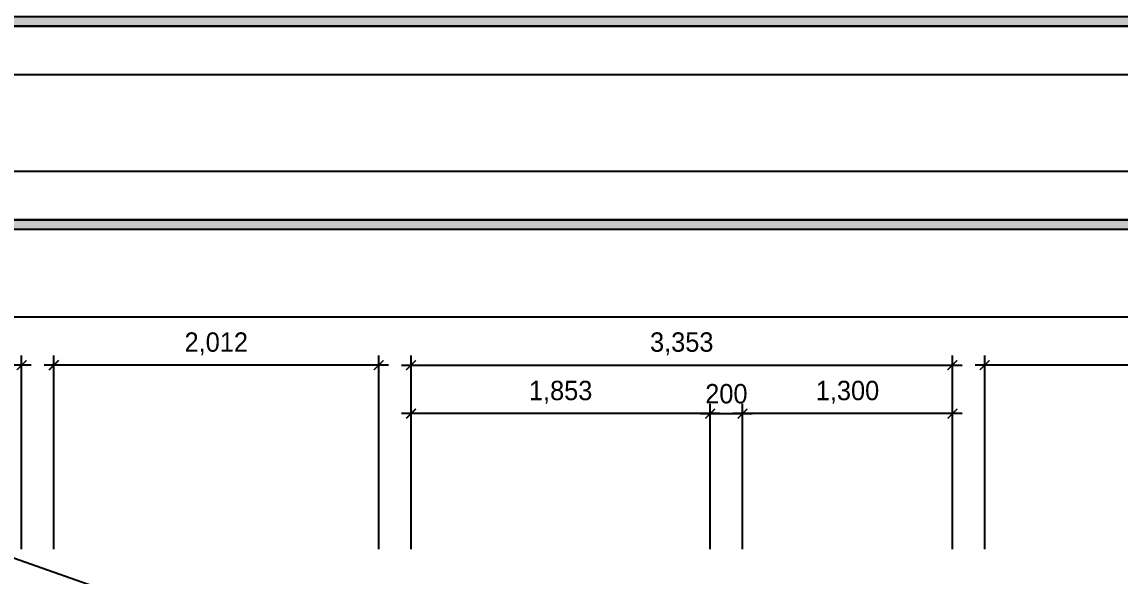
# Model space of a CAD drawing. Header units: millimetres. Extents: x 118028 to 193504, y 42792 to 96100.
# Drawn here: x 148809 to 155609, y 74575 to 78006 of the extents above; entities that cross this region are included whole.
import ezdxf
from ezdxf.enums import TextEntityAlignment as Align

# ---------------------------------------------------------------- set-up
doc = ezdxf.new("R2010")
doc.units = ezdxf.units.MM
doc.header["$LTSCALE"] = 30
doc.header["$PDMODE"] = 3
doc.layers.get('DEFPOINTS').update_dxf_attribs({"color": 248})
for name, color, linetype in [('07-DIM WAL', 5, 'Continuous'), ('FORM(YOURNAME)-1', 1, 'Continuous'), ('FORM(YOURNAME)-11', 1, 'Continuous')]:
    doc.layers.add(name, color=color, linetype=linetype)
doc.styles.add('HY 울릉도 L', font='')
doc.styles.add('YOURNAME', font='HY울릉도M.TTF')
doc.styles.get('HY 울릉도 L').set_extended_font_data('HY울릉도L')
doc.dimstyles.new('60', dxfattribs={"dimscale": 60, "dimtxt": 2, "dimasz": 1, "dimexe": 1, "dimexo": 1, "dimgap": 1, "dimtad": 1, "dimdec": 0, "dimrnd": 0.05, "dimdsep": 46, "dimlunit": 6, "dimtxsty": 'HY 울릉도 L', "dimblk": 'ARCHTICK', "dimcen": 2.5, "dimdle": 1, "dimclrd": 133, "dimclre": 133, "dimclrt": 30, "dimadec": 0, "dimazin": 0, "dimtfac": 1, "dimtdec": 0, "dimtix": 1, "dimtmove": 2, "dimatfit": 3, "dimldrblk": 'ARCHTICK', "dimfxl": 1, "dimlwd": -1, "dimlwe": -1, "dimarcsym": 0})

# ---------------------------------------------------------------- blocks, each defined once
blk = doc.blocks.new('FORM-ELEVATION')
at = {"layer": 'FORM(YOURNAME)-11'}
h = blk.add_hatch(color=256, dxfattribs=at)
h.dxf.hatch_style = 1
h.paths.add_polyline_path([(-10309, 35708), (71691, 35708), (71691, 35508), (-10309, 35508)])
h.paths.add_polyline_path([(-10309, -21492), (71691, -21492), (71691, -21692), (-10309, -21692)])
at = {"layer": 'DEFPOINTS', "color": 158}
for points in [[(-10309, -21692), (71691, -21692), (71691, 35708), (-10309, 35708)], [(-8309, 33708), (61071, 33708), (61071, -19692), (-8309, -19692)]]:
    blk.add_lwpolyline(points, close=True, dxfattribs=at)
at = {"layer": 'FORM(YOURNAME)-11', "color": 250}
blk.add_lwpolyline([(-11309, -22692), (72691, -22692), (72691, 36708), (-11309, 36708)], close=True, dxfattribs=at)
at = {"layer": 'FORM(YOURNAME)-11'}
for points in [[(-10309, 35708), (71691, 35708), (71691, 35508), (-10309, 35508)], [(-10309, -21492), (71691, -21492), (71691, -21692), (-10309, -21692)]]:
    blk.add_lwpolyline(points, close=True, dxfattribs=at)
at = {"layer": 'FORM(YOURNAME)-11', "color": 3, "style": 'YOURNAME'}
for tag, height, p in [('1', 451, (71041, -1219)), ('2', 451, (71041, -1863)), ('3', 451, (71041, -3150)), ('4', 451, (71041, -5081)), ('5', 515, (71041, -7398)), ('6', 515, (71041, -9650)), ('7', 515, (71041, -11903)), ('8', 515, (71041, -14155)), ('9', 515, (71041, -16408)), ('10', 515, (66791, -18596)), ('11', 515, (71041, -18660)), ('12', 515, (66791, -20848)), ('13', 515, (71041, -20848))]:
    blk.add_attdef(tag, text='', height=height, dxfattribs=at).set_placement(p, align=Align.MIDDLE_RIGHT)
blk = doc.blocks.new('_ArchTick')
at = {"color": 0, "linetype": 'ByBlock', "const_width": 0.15}
blk.add_lwpolyline([(-0.5, -0.5), (0.5, 0.5)], dxfattribs=at)
blk = doc.blocks.new('*D203')
at = {"layer": '07-DIM WAL', "color": 133, "transparency": 16777216}
for p, q in [((154771.4, 74740.3), (154771.4, 75940.3)), ((157481.4, 74740.3), (157481.4, 75940.3)), ((157541.4, 75880.3), (154711.4, 75880.3))]:
    blk.add_line(p, q, dxfattribs=at)
at = {"layer": 'DEFPOINTS', "color": 0, "transparency": 16777216}
for p in [(154771.4, 75880.3), (154771.4, 74680.3), (157481.4, 74680.3)]:
    blk.add_point(p, dxfattribs=at)
at = {"layer": '07-DIM WAL', "color": 133, "transparency": 16777216, "xscale": 60, "yscale": 60, "zscale": 60, "rotation": 180}
blk.add_blockref('_ArchTick', (154771.4, 75880.3), dxfattribs=at)
at = {"layer": '07-DIM WAL', "color": 133, "transparency": 16777216, "xscale": 60, "yscale": 60, "zscale": 60}
blk.add_blockref('_ArchTick', (157481.4, 75880.3), dxfattribs=at)
at = {"layer": '07-DIM WAL', "color": 30, "transparency": 16777216, "insert": (156126.4, 76012.2), "char_height": 120, "attachment_point": 5, "style": 'HY 울릉도 L'}
blk.add_mtext('2,710', dxfattribs=at)
blk = doc.blocks.new('*D204')
at = {"layer": '07-DIM WAL', "color": 133, "transparency": 16777216}
for p, q in [((153271.4, 74740.3), (153271.4, 75640.3)), ((154571.4, 74740.3), (154571.4, 75640.3)), ((154631.4, 75580.3), (153211.4, 75580.3))]:
    blk.add_line(p, q, dxfattribs=at)
at = {"layer": 'DEFPOINTS', "color": 0, "transparency": 16777216}
for p in [(153271.4, 75580.3), (153271.4, 74680.3), (154571.4, 74680.3)]:
    blk.add_point(p, dxfattribs=at)
at = {"layer": '07-DIM WAL', "color": 133, "transparency": 16777216, "xscale": 60, "yscale": 60, "zscale": 60, "rotation": 180}
blk.add_blockref('_ArchTick', (153271.4, 75580.3), dxfattribs=at)
at = {"layer": '07-DIM WAL', "color": 133, "transparency": 16777216, "xscale": 60, "yscale": 60, "zscale": 60}
blk.add_blockref('_ArchTick', (154571.4, 75580.3), dxfattribs=at)
at = {"layer": '07-DIM WAL', "color": 30, "transparency": 16777216, "insert": (153921.4, 75712.3), "char_height": 120, "attachment_point": 5, "style": 'HY 울릉도 L'}
blk.add_mtext('1,300', dxfattribs=at)
blk = doc.blocks.new('*D205')
at = {"layer": '07-DIM WAL', "color": 133, "transparency": 16777216}
for p, q in [((153071.4, 74740.3), (153071.4, 75640.3)), ((153271.4, 74740.3), (153271.4, 75640.3)), ((153011.4, 75580.3), (153331.4, 75580.3))]:
    blk.add_line(p, q, dxfattribs=at)
at = {"layer": 'DEFPOINTS', "color": 0, "transparency": 16777216}
for p in [(153271.4, 75580.3), (153071.4, 74680.3), (153271.4, 74680.3)]:
    blk.add_point(p, dxfattribs=at)
at = {"layer": '07-DIM WAL', "color": 133, "transparency": 16777216, "xscale": 60, "yscale": 60, "zscale": 60}
blk.add_blockref('_ArchTick', (153071.4, 75580.3), dxfattribs=at)
at = {"layer": '07-DIM WAL', "color": 133, "transparency": 16777216, "xscale": 60, "yscale": 60, "zscale": 60, "rotation": 180}
blk.add_blockref('_ArchTick', (153271.4, 75580.3), dxfattribs=at)
at = {"layer": '07-DIM WAL', "color": 30, "transparency": 16777216, "insert": (153171.4, 75702.8), "char_height": 120, "attachment_point": 5, "style": 'HY 울릉도 L'}
blk.add_mtext('200', dxfattribs=at)
blk = doc.blocks.new('*D206')
at = {"layer": '07-DIM WAL', "color": 133, "transparency": 16777216}
for p, q in [((151218.4, 74740.3), (151218.4, 75640.3)), ((153071.4, 74740.3), (153071.4, 75640.3)), ((153131.4, 75580.3), (151158.4, 75580.3))]:
    blk.add_line(p, q, dxfattribs=at)
at = {"layer": 'DEFPOINTS', "color": 0, "transparency": 16777216}
for p in [(151218.4, 75580.3), (151218.4, 74680.3), (153071.4, 74680.3)]:
    blk.add_point(p, dxfattribs=at)
at = {"layer": '07-DIM WAL', "color": 133, "transparency": 16777216, "xscale": 60, "yscale": 60, "zscale": 60, "rotation": 180}
blk.add_blockref('_ArchTick', (151218.4, 75580.3), dxfattribs=at)
at = {"layer": '07-DIM WAL', "color": 133, "transparency": 16777216, "xscale": 60, "yscale": 60, "zscale": 60}
blk.add_blockref('_ArchTick', (153071.4, 75580.3), dxfattribs=at)
at = {"layer": '07-DIM WAL', "color": 30, "transparency": 16777216, "insert": (152144.9, 75712.3), "char_height": 120, "attachment_point": 5, "style": 'HY 울릉도 L'}
blk.add_mtext('1,853', dxfattribs=at)
blk = doc.blocks.new('*D207')
at = {"layer": '07-DIM WAL', "color": 133, "transparency": 16777216}
for p, q in [((151218.4, 74740.3), (151218.4, 75940.3)), ((154571.4, 74740.3), (154571.4, 75940.3)), ((151158.4, 75880.3), (154631.4, 75880.3))]:
    blk.add_line(p, q, dxfattribs=at)
at = {"layer": 'DEFPOINTS', "color": 0, "transparency": 16777216}
for p in [(154571.4, 75880.3), (151218.4, 74680.3), (154571.4, 74680.3)]:
    blk.add_point(p, dxfattribs=at)
at = {"layer": '07-DIM WAL', "color": 133, "transparency": 16777216, "xscale": 60, "yscale": 60, "zscale": 60, "rotation": 180}
blk.add_blockref('_ArchTick', (151218.4, 75880.3), dxfattribs=at)
at = {"layer": '07-DIM WAL', "color": 133, "transparency": 16777216, "xscale": 60, "yscale": 60, "zscale": 60}
blk.add_blockref('_ArchTick', (154571.4, 75880.3), dxfattribs=at)
at = {"layer": '07-DIM WAL', "color": 30, "transparency": 16777216, "insert": (152894.9, 76012.3), "char_height": 120, "attachment_point": 5, "style": 'HY 울릉도 L'}
blk.add_mtext('3,353', dxfattribs=at)
blk = doc.blocks.new('*D208')
at = {"layer": '07-DIM WAL', "color": 133, "transparency": 16777216}
for p, q in [((149006.4, 74740.3), (149006.4, 75940.3)), ((151018.4, 74740.3), (151018.4, 75940.3)), ((151078.4, 75880.3), (148946.4, 75880.3))]:
    blk.add_line(p, q, dxfattribs=at)
at = {"layer": 'DEFPOINTS', "color": 0, "transparency": 16777216}
for p in [(149006.4, 75880.3), (149006.4, 74680.3), (151018.4, 74680.3)]:
    blk.add_point(p, dxfattribs=at)
at = {"layer": '07-DIM WAL', "color": 133, "transparency": 16777216, "xscale": 60, "yscale": 60, "zscale": 60, "rotation": 180}
blk.add_blockref('_ArchTick', (149006.4, 75880.3), dxfattribs=at)
at = {"layer": '07-DIM WAL', "color": 133, "transparency": 16777216, "xscale": 60, "yscale": 60, "zscale": 60}
blk.add_blockref('_ArchTick', (151018.4, 75880.3), dxfattribs=at)
at = {"layer": '07-DIM WAL', "color": 30, "transparency": 16777216, "insert": (150012.4, 76012.2), "char_height": 120, "attachment_point": 5, "style": 'HY 울릉도 L'}
blk.add_mtext('2,012', dxfattribs=at)
blk = doc.blocks.new('*D209')
at = {"layer": '07-DIM WAL', "color": 133, "transparency": 16777216}
for p, q in [((147180.4, 74740.3), (147180.4, 75940.3)), ((148806.4, 74740.3), (148806.4, 75940.3)), ((148866.4, 75880.3), (147120.4, 75880.3))]:
    blk.add_line(p, q, dxfattribs=at)
at = {"layer": 'DEFPOINTS', "color": 0, "transparency": 16777216}
for p in [(147180.4, 75880.3), (147180.4, 74680.3), (148806.4, 74680.3)]:
    blk.add_point(p, dxfattribs=at)
at = {"layer": '07-DIM WAL', "color": 133, "transparency": 16777216, "xscale": 60, "yscale": 60, "zscale": 60, "rotation": 180}
blk.add_blockref('_ArchTick', (147180.4, 75880.3), dxfattribs=at)
at = {"layer": '07-DIM WAL', "color": 133, "transparency": 16777216, "xscale": 60, "yscale": 60, "zscale": 60}
blk.add_blockref('_ArchTick', (148806.4, 75880.3), dxfattribs=at)
at = {"layer": '07-DIM WAL', "color": 30, "transparency": 16777216, "insert": (147993.4, 76012.2), "char_height": 120, "attachment_point": 5, "style": 'HY 울릉도 L'}
blk.add_mtext('1,626', dxfattribs=at)

msp = doc.modelspace()

# ---------------------------------------------------------------- linework, layer by layer
at = {"layer": '07-DIM WAL'}
msp.add_line((141904.4, 77080.3), (192904.4, 59260.3), dxfattribs=at)

# ---------------------------------------------------------------- block references
at = {"layer": 'FORM(YOURNAME)-1', "xscale": 0.3, "yscale": 0.3, "zscale": 0.3}
for p in [(145297, 84487.8), (145297, 66067.8)]:
    msp.add_blockref('FORM-ELEVATION', p, dxfattribs=at)

# ---------------------------------------------------------------- dimensions: what is measured, and where the dimension line sits
at = {"layer": '07-DIM WAL'}
for base, p1, p2, picture, middle in [((147180.4, 75880.3), (148806.4, 74680.3), (147180.4, 74680.3), '*D209', (147993.4, 76012.2)), ((149006.4, 75880.3), (151018.4, 74680.3), (149006.4, 74680.3), '*D208', (150012.4, 76012.2)), ((154571.4, 75880.3), (151218.4, 74680.3), (154571.4, 74680.3), '*D207', (152894.9, 76012.3)), ((154771.4, 75880.3), (157481.4, 74680.3), (154771.4, 74680.3), '*D203', (156126.4, 76012.2)), ((151218.4, 75580.3), (153071.4, 74680.3), (151218.4, 74680.3), '*D206', (152144.9, 75712.3)), ((153271.4, 75580.3), (153071.4, 74680.3), (153271.4, 74680.3), '*D205', (153171.4, 75702.8)), ((153271.4, 75580.3), (154571.4, 74680.3), (153271.4, 74680.3), '*D204', (153921.4, 75712.3))]:
    dim = msp.add_linear_dim(base=base, p1=p1, p2=p2, dimstyle='60', dxfattribs=at)
    dim.commit()
    dim.dimension.update_dxf_attribs({"geometry": picture, "text_midpoint": middle})

doc.saveas('drawing.dxf')
